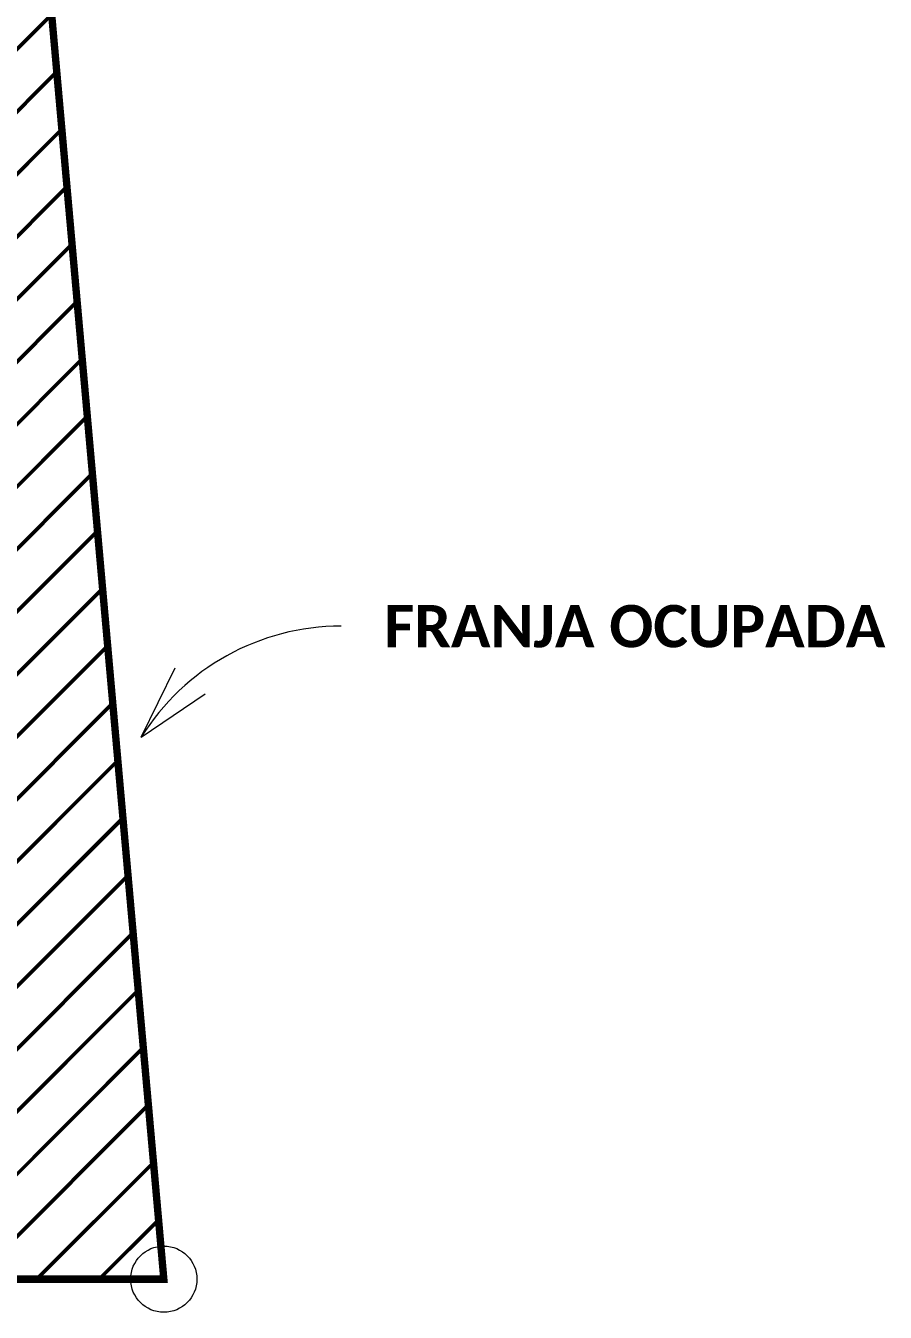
# Model space of a CAD drawing. Header units: metres. Extents: x -144 to 1000, y -717 to 29.
# Drawn here: x -42.17 to -36.34, y -554 to -545.26 of the extents above; entities that cross this region are included whole.
import ezdxf

# ---------------------------------------------------------------- set-up
doc = ezdxf.new("R2010")
doc.units = ezdxf.units.M
doc.linetypes.add('Dash Dot 3_16_', pattern=[0.595313, 0.357187, -0.119063, 0, -0.119063])
doc.layers.get('0').update_dxf_attribs({"color": 1})
for name, color, linetype, lineweight in [('A-DETL', 1, 'Continuous', 9), ('A-DETL-THIN', 1, 'Continuous', 9), ('G-ANNO-TEXT', 2, 'Continuous', 9)]:
    doc.layers.add(name, color=color, linetype=linetype, lineweight=lineweight)
doc.styles.add('Calibri_B_11', font='calibrib.ttf', dxfattribs={"height": 0.63})

msp = doc.modelspace()

# ---------------------------------------------------------------- hatches: boundary and pattern name
at = {"ltscale": 3, "true_color": 0xff0000}
h = msp.add_hatch(dxfattribs=at)
h.set_pattern_fill('JIS_RC_30', color=1, scale=0.01)
h.paths.add_polyline_path([(-43.0356, -533.4849), (-59.1337, -535.5567), (-64.3685, -553.7726), (-41.2369, -553.7726)])
edge = h.paths.add_edge_path()
edge.add_line((-64.5149, -553.8083), (-42.7989, -553.8083))
edge.add_line((-42.7989, -553.8083), (-42.4661, -542.5955))
edge.add_line((-42.4661, -542.5955), (-42.4393, -533.3786))
edge.add_line((-42.4393, -533.3786), (-59.1281, -535.556))
edge.add_line((-59.1281, -535.556), (-64.3685, -553.7726))

# ---------------------------------------------------------------- linework, layer by layer
at = {"color": 52, "linetype": 'Dash Dot 3_16_', "true_color": 0xcaca00, "const_width": 0.05}
msp.add_lwpolyline([(-43.0356, -533.4849), (-59.1337, -535.5567), (-64.3685, -553.7726), (-41.2369, -553.7726), (-43.0356, -533.4849)], dxfattribs=at)
at = {"layer": 'A-DETL', "color": 7, "linetype": 'Dash Dot 3_16_', "lineweight": 35}
for p, q in [((-43.0356, -533.4849), (-41.2369, -553.7726)), ((-41.2369, -553.7726), (-64.3685, -553.7726))]:
    msp.add_line(p, q, dxfattribs=at)
at = {"layer": 'A-DETL-THIN', "color": 2, "lineweight": 9}
msp.add_circle((-41.2369, -553.7726), 0.2248, dxfattribs=at)
at = {"layer": 'G-ANNO-TEXT', "color": 1, "true_color": 0xff0000}
for q in [(-41.1598, -549.6207), (-40.9551, -549.7989)]:
    msp.add_line((-41.3899, -550.0917), q, dxfattribs=at)
msp.add_arc((-40.0333, -550.937), 1.5984, 90, 148.07474, dxfattribs=at)

# ---------------------------------------------------------------- texts
at = {"layer": 'G-ANNO-TEXT', "color": 1, "true_color": 0xff0000, "style": 'Calibri_B_11'}
msp.add_text('FRANJA OCUPADA', height=0.287075, dxfattribs=at).set_placement((-39.7404, -549.4822))

doc.saveas('drawing.dxf')
